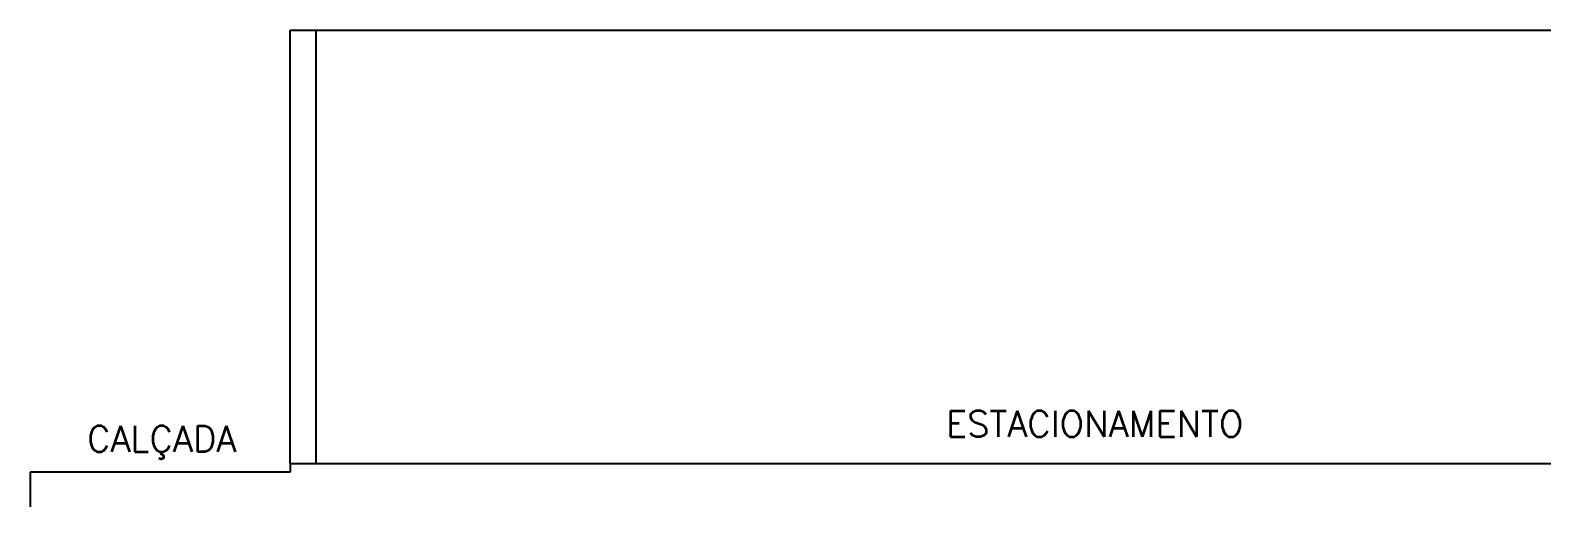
# Model space of a CAD drawing. Header units: millimetres. Extents: x 45003 to 46969, y 6653 to 6979.
# Drawn here: x 45072.21 to 45080.93, y 6793.6 to 6796.35 of the extents above; entities that cross this region are included whole.
import ezdxf

# ---------------------------------------------------------------- set-up
doc = ezdxf.new("R2010")
doc.units = ezdxf.units.MM
for name, color, linetype in [('ARQ-ALVENARIA', 4, 'Continuous'), ('ARQ-PENA-06', 6, 'Continuous'), ('ARQ-PENA-FINA-CINZA', 8, 'Continuous'), ('ARQ-TEXTO3', 3, 'Continuous')]:
    doc.layers.add(name, color=color, linetype=linetype)
doc.styles.add('ROMANS', font='romans.shx')

msp = doc.modelspace()

# ---------------------------------------------------------------- linework, layer by layer
at = {"layer": 'ARQ-ALVENARIA'}
for p, q in [((45073.7118, 6793.8484), (45073.7118, 6796.3484)), ((45073.7118, 6796.3484), (45073.8618, 6796.3484)), ((45073.8618, 6793.8484), (45073.8618, 6796.3484))]:
    msp.add_line(p, q, dxfattribs=at)
at = {"layer": 'ARQ-PENA-06'}
for p, q in [((45073.7118, 6793.8484), (45082.7618, 6793.8484)), ((45073.7118, 6793.8484), (45073.7118, 6793.7984)), ((45073.7118, 6793.7984), (45072.2118, 6793.7984)), ((45072.2118, 6793.7984), (45072.2118, 6793.5984))]:
    msp.add_line(p, q, dxfattribs=at)
at = {"layer": 'ARQ-PENA-FINA-CINZA'}
msp.add_line((45073.8618, 6796.3484), (45082.7618, 6796.3484), dxfattribs=at)

# ---------------------------------------------------------------- texts
at = {"layer": 'ARQ-TEXTO3', "char_height": 0.15, "attachment_point": 5, "style": 'ROMANS'}
for s, insert in [('ESTACIONAMENTO', (45078.3537, 6794.0766)), ('CALÇADA', (45072.9703, 6793.969))]:
    msp.add_mtext(s, dxfattribs=dict(at, insert=insert))

doc.saveas('drawing.dxf')
